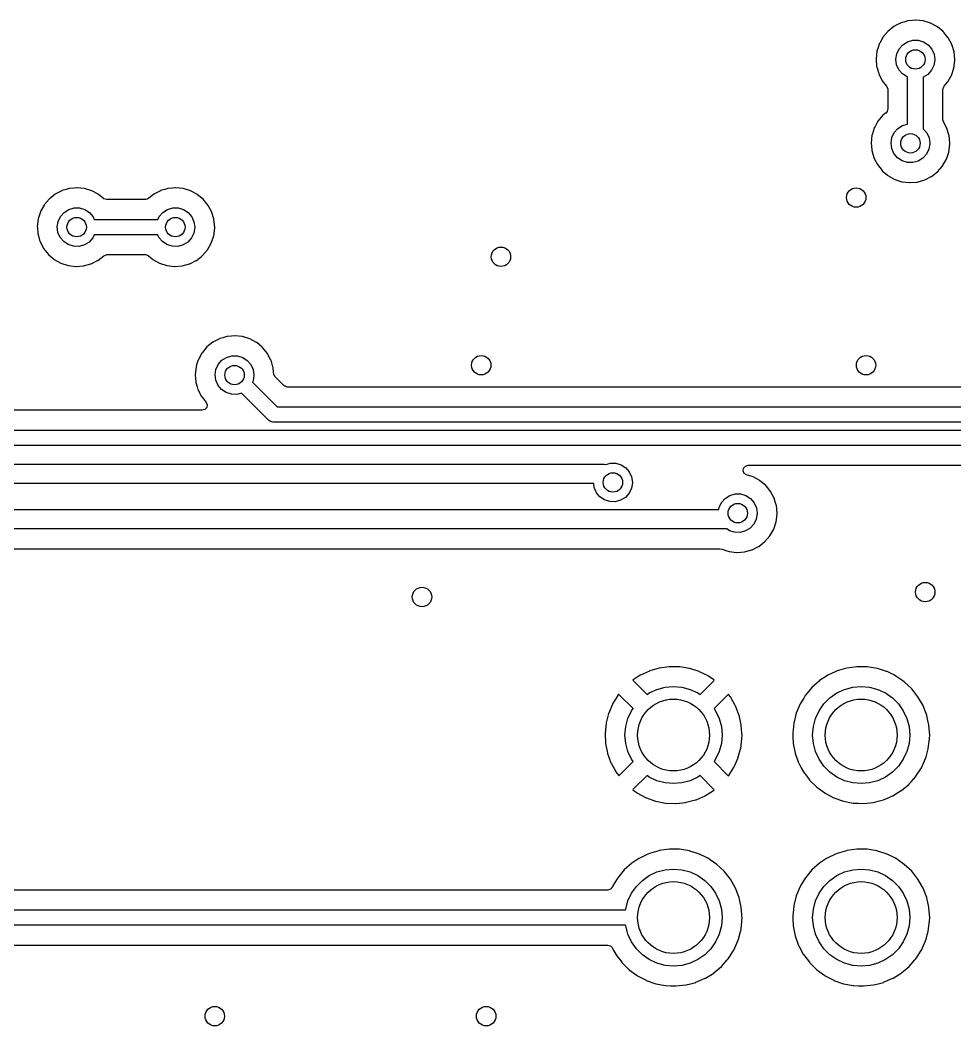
# Model space of a CAD drawing. Extents: x 41 to 172, y -238 to -26.
# Drawn here: x 112.84 to 136.91, y -112.01 to -86.11 of the extents above; entities that cross this region are included whole.
import ezdxf

# ---------------------------------------------------------------- set-up
doc = ezdxf.new("R2010")
doc.units = 0
doc.layers.add('BLACK', color=7, linetype='CONTINUOUS')

msp = doc.modelspace()

# ---------------------------------------------------------------- linework, layer by layer
at = {"layer": 'BLACK', "linetype": 'CONTINUOUS'}
for p, q in [((135.414, -86.2327), (135.335, -86.274)), ((135.505, -86.1853), (135.414, -86.2327)), ((135.51, -86.1824), (135.505, -86.1853)), ((135.505, -86.1853), (135.505, -86.1853)), ((135.589, -86.1592), (135.51, -86.1824)), ((135.694, -86.1283), (135.589, -86.1592)), ((135.7, -86.1266), (135.694, -86.1283)), ((135.694, -86.1283), (135.694, -86.1283)), ((135.706, -86.126), (135.7, -86.1266)), ((135.815, -86.1162), (135.706, -86.126)), ((135.706, -86.126), (135.706, -86.126)), ((135.897, -86.1086), (135.815, -86.1162)), ((135.903, -86.1093), (135.897, -86.1086)), ((136.088, -86.1287), (135.903, -86.1093)), ((135.903, -86.1093), (135.903, -86.1093)), ((136.094, -86.1293), (136.088, -86.1287)), ((136.088, -86.1287), (136.088, -86.1287)), ((136.283, -86.1878), (136.094, -86.1293)), ((136.457, -86.2819), (136.283, -86.1878)), ((135.181, -86.398), (135.054, -86.5495)), ((135.335, -86.274), (135.181, -86.398)), ((136.461, -86.2858), (136.457, -86.2819)), ((136.603, -86.4027), (136.461, -86.2858)), ((136.461, -86.2858), (136.461, -86.2858)), ((136.609, -86.4079), (136.603, -86.4027)), ((136.613, -86.4127), (136.609, -86.4079)), ((136.622, -86.4241), (136.613, -86.4127)), ((136.613, -86.4127), (136.613, -86.4127)), ((136.734, -86.5612), (136.622, -86.4241)), ((134.957, -86.7287), (134.929, -86.8149)), ((134.959, -86.7228), (134.957, -86.7287)), ((134.957, -86.7287), (134.957, -86.7287)), ((134.972, -86.6982), (134.959, -86.7228)), ((135.051, -86.5549), (134.972, -86.6982)), ((135.054, -86.5495), (135.051, -86.5549)), ((135.051, -86.5549), (135.051, -86.5549)), ((135.472, -86.8475), (135.566, -86.7412)), ((135.566, -86.7412), (135.686, -86.6656)), ((135.686, -86.6656), (135.822, -86.6266)), ((135.822, -86.6266), (135.964, -86.6275)), ((135.964, -86.6275), (136.1, -86.6681)), ((136.1, -86.6681), (136.219, -86.7452)), ((136.219, -86.7452), (136.311, -86.8526)), ((136.827, -86.7358), (136.734, -86.5612)), ((136.884, -86.9252), (136.827, -86.7358)), ((134.899, -86.9113), (134.877, -87.1079)), ((134.929, -86.8149), (134.899, -86.9113)), ((135.39, -87.1159), (135.412, -86.9758)), ((135.412, -86.9758), (135.472, -86.8475)), ((136.311, -86.8526), (136.37, -86.9817)), ((136.37, -86.9817), (136.39, -87.122)), ((136.903, -87.122), (136.884, -86.9252)), ((134.877, -87.1079), (134.877, -87.114)), ((134.877, -87.114), (134.893, -87.2979)), ((135.408, -87.2565), (135.39, -87.1159)), ((135.466, -87.3862), (135.408, -87.2565)), ((136.366, -87.274), (136.305, -87.4016)), ((136.39, -87.1342), (136.366, -87.274)), ((136.39, -87.122), (136.39, -87.1342)), ((136.878, -87.3465), (136.903, -87.1503)), ((136.903, -87.1503), (136.903, -87.122)), ((134.893, -87.2979), (134.893, -87.3049)), ((134.893, -87.3049), (134.903, -87.3404)), ((134.903, -87.3404), (134.937, -87.4562)), ((134.937, -87.4562), (134.948, -87.495)), ((134.948, -87.495), (135.038, -87.671)), ((135.557, -87.4947), (135.466, -87.3862)), ((135.675, -87.5733), (135.557, -87.4947)), ((136.209, -87.5067), (136.09, -87.58)), ((136.305, -87.4016), (136.209, -87.5067)), ((136.721, -87.7005), (136.813, -87.5395)), ((136.813, -87.5395), (136.816, -87.5342)), ((136.816, -87.5342), (136.878, -87.3465)), ((135.038, -87.671), (135.148, -87.8092)), ((135.69, -87.5781), (135.675, -87.5733)), ((135.69, -88.7871), (135.69, -87.5781)), ((136.09, -87.58), (136.09, -88.9031)), ((136.629, -87.8092), (136.714, -87.7108)), ((136.714, -87.7108), (136.718, -87.7061)), ((136.714, -87.7108), (136.714, -87.7108)), ((136.718, -87.7061), (136.721, -87.7005)), ((135.148, -87.8092), (135.154, -87.8174)), ((135.154, -87.8174), (135.181, -87.8832)), ((135.181, -87.8832), (135.181, -87.8957)), ((135.181, -87.8957), (135.181, -88.3941)), ((136.599, -87.8915), (136.619, -87.8234)), ((136.599, -88.6727), (136.599, -87.8915)), ((136.619, -87.8234), (136.629, -87.8092)), ((135.054, -88.557), (134.927, -88.7085)), ((135.134, -88.4923), (135.054, -88.557)), ((135.161, -88.4622), (135.134, -88.4923)), ((135.181, -88.3941), (135.161, -88.4622)), ((134.924, -88.7139), (134.851, -88.8465)), ((134.927, -88.7085), (134.924, -88.7139)), ((134.924, -88.7139), (134.924, -88.7139)), ((135.439, -88.9002), (135.559, -88.8246)), ((135.559, -88.8246), (135.69, -88.7871)), ((136.613, -88.7318), (136.599, -88.6727)), ((136.7, -88.8948), (136.613, -88.7318)), ((134.772, -89.0703), (134.75, -89.2669)), ((134.774, -89.0644), (134.772, -89.0703)), ((134.83, -88.8877), (134.774, -89.0644)), ((134.832, -88.8818), (134.83, -88.8877)), ((134.83, -88.8877), (134.83, -88.8877)), ((134.851, -88.8465), (134.832, -88.8818)), ((135.285, -89.1348), (135.345, -89.0065)), ((135.345, -89.0065), (135.439, -88.9002)), ((136.09, -88.9031), (136.092, -88.9042)), ((136.092, -88.9042), (136.184, -89.0116)), ((136.184, -89.0116), (136.243, -89.1407)), ((136.702, -88.9007), (136.7, -88.8948)), ((136.752, -89.0666), (136.702, -88.9007)), ((136.757, -89.0842), (136.752, -89.0666)), ((136.776, -89.281), (136.757, -89.0842)), ((134.75, -89.2669), (134.75, -89.273)), ((134.75, -89.273), (134.765, -89.4529)), ((135.263, -89.2749), (135.285, -89.1348)), ((135.281, -89.4155), (135.263, -89.2749)), ((136.263, -89.2932), (136.239, -89.433)), ((136.243, -89.1407), (136.263, -89.281)), ((136.263, -89.281), (136.263, -89.2932)), ((136.751, -89.5055), (136.776, -89.3093)), ((136.776, -89.3093), (136.776, -89.281)), ((134.765, -89.4529), (134.766, -89.4639)), ((134.766, -89.4639), (134.768, -89.4699)), ((134.768, -89.4699), (134.818, -89.6447)), ((135.339, -89.5452), (135.281, -89.4155)), ((135.43, -89.6537), (135.339, -89.5452)), ((136.178, -89.5606), (136.082, -89.6657)), ((136.239, -89.433), (136.178, -89.5606)), ((136.689, -89.6932), (136.751, -89.5055)), ((134.818, -89.6447), (134.821, -89.654)), ((134.821, -89.654), (134.911, -89.83)), ((134.911, -89.83), (135.034, -89.985)), ((135.548, -89.7323), (135.43, -89.6537)), ((135.683, -89.7746), (135.548, -89.7323)), ((135.825, -89.7772), (135.683, -89.7746)), ((135.962, -89.7399), (135.825, -89.7772)), ((136.082, -89.6657), (135.962, -89.7399)), ((136.58, -89.8782), (136.587, -89.8698)), ((136.587, -89.8698), (136.591, -89.8651)), ((136.587, -89.8698), (136.587, -89.8698)), ((136.591, -89.8651), (136.689, -89.6932)), ((135.034, -89.985), (135.039, -89.9889)), ((135.039, -89.9889), (135.039, -89.9889)), ((135.039, -89.9889), (135.169, -90.0995)), ((135.169, -90.0995), (135.185, -90.1131)), ((135.185, -90.1131), (135.357, -90.2096)), ((136.3, -90.1394), (136.306, -90.1366)), ((136.306, -90.1366), (136.347, -90.1048)), ((136.347, -90.1048), (136.462, -90.0149)), ((136.462, -90.0149), (136.58, -89.8782)), ((135.357, -90.2096), (135.545, -90.2707)), ((135.545, -90.2707), (135.742, -90.2942)), ((135.742, -90.2942), (135.748, -90.2937)), ((135.748, -90.2937), (135.933, -90.2795)), ((135.748, -90.2937), (135.748, -90.2937)), ((135.933, -90.2795), (135.939, -90.279)), ((135.933, -90.2795), (135.933, -90.2795)), ((135.939, -90.279), (136.129, -90.2258)), ((136.129, -90.2258), (136.135, -90.223)), ((136.135, -90.223), (136.3, -90.1394)), ((136.135, -90.223), (136.135, -90.223)), ((136.3, -90.1394), (136.3, -90.1394)), ((113.745, -90.592), (113.591, -90.716)), ((113.869, -90.5274), (113.745, -90.592)), ((113.915, -90.5033), (113.869, -90.5274)), ((113.92, -90.5004), (113.915, -90.5033)), ((113.915, -90.5033), (113.915, -90.5033)), ((114.034, -90.4671), (113.92, -90.5004)), ((114.104, -90.4463), (114.034, -90.4671)), ((114.11, -90.4446), (114.104, -90.4463)), ((114.104, -90.4463), (114.104, -90.4463)), ((114.116, -90.444), (114.11, -90.4446)), ((114.225, -90.4342), (114.116, -90.444)), ((114.116, -90.444), (114.116, -90.444)), ((114.307, -90.4266), (114.225, -90.4342)), ((114.313, -90.4273), (114.307, -90.4266)), ((114.498, -90.4467), (114.313, -90.4273)), ((114.313, -90.4273), (114.313, -90.4273)), ((114.504, -90.4473), (114.498, -90.4467)), ((114.498, -90.4467), (114.498, -90.4467)), ((114.693, -90.5058), (114.504, -90.4473)), ((114.867, -90.5999), (114.693, -90.5058)), ((114.871, -90.6038), (114.867, -90.5999)), ((114.991, -90.7026), (114.871, -90.6038)), ((114.871, -90.6038), (114.871, -90.6038)), ((116.285, -90.592), (116.146, -90.7037)), ((116.409, -90.5274), (116.285, -90.592)), ((116.455, -90.5033), (116.409, -90.5274)), ((116.46, -90.5004), (116.455, -90.5033)), ((116.455, -90.5033), (116.455, -90.5033)), ((116.574, -90.4671), (116.46, -90.5004)), ((116.644, -90.4463), (116.574, -90.4671)), ((116.65, -90.4446), (116.644, -90.4463)), ((116.644, -90.4463), (116.644, -90.4463)), ((116.656, -90.444), (116.65, -90.4446)), ((116.765, -90.4342), (116.656, -90.444)), ((116.656, -90.444), (116.656, -90.444)), ((116.847, -90.4266), (116.765, -90.4342)), ((116.853, -90.4273), (116.847, -90.4266)), ((117.038, -90.4467), (116.853, -90.4273)), ((116.853, -90.4273), (116.853, -90.4273)), ((117.044, -90.4473), (117.038, -90.4467)), ((117.038, -90.4467), (117.038, -90.4467)), ((117.233, -90.5058), (117.044, -90.4473)), ((117.407, -90.5999), (117.233, -90.5058)), ((117.411, -90.6038), (117.407, -90.5999)), ((117.553, -90.7207), (117.411, -90.6038)), ((117.411, -90.6038), (117.411, -90.6038)), ((113.461, -90.8729), (113.382, -91.0162)), ((113.464, -90.8675), (113.461, -90.8729)), ((113.461, -90.8729), (113.461, -90.8729)), ((113.591, -90.716), (113.464, -90.8675)), ((115.003, -90.7115), (114.991, -90.7026)), ((115.071, -90.7315), (115.003, -90.7115)), ((116.067, -90.7315), (115.071, -90.7315)), ((116.081, -90.7308), (116.067, -90.7315)), ((116.146, -90.7037), (116.081, -90.7308)), ((117.559, -90.7259), (117.553, -90.7207)), ((117.563, -90.7307), (117.559, -90.7259)), ((117.614, -90.7929), (117.563, -90.7307)), ((117.563, -90.7307), (117.563, -90.7307)), ((117.684, -90.8792), (117.614, -90.7929)), ((117.777, -91.0538), (117.684, -90.8792)), ((113.367, -91.0467), (113.311, -91.2234)), ((113.369, -91.0408), (113.367, -91.0467)), ((113.367, -91.0467), (113.367, -91.0467)), ((113.382, -91.0162), (113.369, -91.0408)), ((113.822, -91.2938), (113.882, -91.1655)), ((113.882, -91.1655), (113.976, -91.0592)), ((113.976, -91.0592), (114.096, -90.9836)), ((114.096, -90.9836), (114.232, -90.9446)), ((114.232, -90.9446), (114.374, -90.9455)), ((114.374, -90.9455), (114.51, -90.9861)), ((114.51, -90.9861), (114.629, -91.0632)), ((114.629, -91.0632), (114.721, -91.1706)), ((114.721, -91.1706), (114.753, -91.24)), ((116.387, -91.24), (116.422, -91.1655)), ((116.422, -91.1655), (116.516, -91.0592)), ((116.516, -91.0592), (116.636, -90.9836)), ((116.636, -90.9836), (116.772, -90.9446)), ((116.772, -90.9446), (116.914, -90.9455)), ((116.914, -90.9455), (117.05, -90.9861)), ((117.05, -90.9861), (117.169, -91.0632)), ((117.169, -91.0632), (117.261, -91.1706)), ((117.261, -91.1706), (117.32, -91.2997)), ((117.779, -91.0597), (117.777, -91.0538)), ((117.829, -91.2256), (117.779, -91.0597)), ((113.309, -91.2293), (113.287, -91.4259)), ((113.287, -91.4259), (113.288, -91.44)), ((113.311, -91.2234), (113.309, -91.2293)), ((113.8, -91.4339), (113.822, -91.2938)), ((114.753, -91.24), (116.387, -91.24)), ((117.32, -91.2997), (117.34, -91.44)), ((117.834, -91.2432), (117.829, -91.2256)), ((117.853, -91.44), (117.834, -91.2432)), ((113.288, -91.44), (113.302, -91.6118)), ((113.302, -91.6118), (113.303, -91.6229)), ((113.303, -91.6229), (113.305, -91.6289)), ((113.305, -91.6289), (113.346, -91.7732)), ((113.818, -91.5745), (113.8, -91.4339)), ((113.876, -91.7042), (113.818, -91.5745)), ((114.753, -91.64), (114.715, -91.7196)), ((116.387, -91.64), (114.753, -91.64)), ((116.416, -91.7042), (116.387, -91.64)), ((117.316, -91.592), (117.255, -91.7196)), ((117.34, -91.4522), (117.316, -91.592)), ((117.34, -91.44), (117.34, -91.4522)), ((117.766, -91.8522), (117.828, -91.6645)), ((117.828, -91.6645), (117.853, -91.4683)), ((117.853, -91.4683), (117.853, -91.44)), ((113.346, -91.7732), (113.358, -91.813)), ((113.358, -91.813), (113.361, -91.8185)), ((113.361, -91.8185), (113.417, -91.9287)), ((113.417, -91.9287), (113.448, -91.989)), ((113.967, -91.8127), (113.876, -91.7042)), ((114.085, -91.8913), (113.967, -91.8127)), ((114.22, -91.9336), (114.085, -91.8913)), ((114.362, -91.9362), (114.22, -91.9336)), ((114.499, -91.8989), (114.362, -91.9362)), ((114.619, -91.8247), (114.499, -91.8989)), ((114.715, -91.7196), (114.619, -91.8247)), ((116.507, -91.8127), (116.416, -91.7042)), ((116.625, -91.8913), (116.507, -91.8127)), ((116.76, -91.9336), (116.625, -91.8913)), ((116.902, -91.9362), (116.76, -91.9336)), ((117.039, -91.8989), (116.902, -91.9362)), ((117.159, -91.8247), (117.039, -91.8989)), ((117.255, -91.7196), (117.159, -91.8247)), ((117.668, -92.0241), (117.766, -91.8522)), ((113.448, -91.989), (113.571, -92.144)), ((113.571, -92.144), (113.576, -92.1479)), ((113.576, -92.1479), (113.576, -92.1479)), ((113.576, -92.1479), (113.707, -92.2599)), ((114.843, -92.2956), (114.997, -92.1752)), ((114.997, -92.1752), (115.063, -92.149)), ((115.063, -92.149), (115.075, -92.1485)), ((115.075, -92.1485), (116.07, -92.1485)), ((116.07, -92.1485), (116.138, -92.1685)), ((116.138, -92.1685), (116.152, -92.1785)), ((116.152, -92.1785), (116.247, -92.2599)), ((117.383, -92.2956), (117.514, -92.1932)), ((117.514, -92.1932), (117.534, -92.1777)), ((117.534, -92.1777), (117.539, -92.1739)), ((117.539, -92.1739), (117.668, -92.0241)), ((113.707, -92.2599), (113.722, -92.2721)), ((113.722, -92.2721), (113.894, -92.3686)), ((113.894, -92.3686), (114.082, -92.4297)), ((114.082, -92.4297), (114.279, -92.4532)), ((114.279, -92.4532), (114.285, -92.4527)), ((114.285, -92.4527), (114.47, -92.4385)), ((114.285, -92.4527), (114.285, -92.4527)), ((114.47, -92.4385), (114.476, -92.438)), ((114.47, -92.4385), (114.47, -92.4385)), ((114.476, -92.438), (114.666, -92.3848)), ((114.666, -92.3848), (114.672, -92.382)), ((114.672, -92.382), (114.837, -92.2984)), ((114.672, -92.382), (114.672, -92.382)), ((114.837, -92.2984), (114.843, -92.2956)), ((114.837, -92.2984), (114.837, -92.2984)), ((116.247, -92.2599), (116.262, -92.2721)), ((116.262, -92.2721), (116.434, -92.3686)), ((116.434, -92.3686), (116.622, -92.4297)), ((116.622, -92.4297), (116.819, -92.4532)), ((116.819, -92.4532), (116.825, -92.4527)), ((116.825, -92.4527), (117.01, -92.4385)), ((116.825, -92.4527), (116.825, -92.4527)), ((117.01, -92.4385), (117.016, -92.438)), ((117.01, -92.4385), (117.01, -92.4385)), ((117.016, -92.438), (117.206, -92.3848)), ((117.206, -92.3848), (117.212, -92.382)), ((117.212, -92.382), (117.377, -92.2984)), ((117.212, -92.382), (117.212, -92.382)), ((117.377, -92.2984), (117.383, -92.2956)), ((117.377, -92.2984), (117.377, -92.2984)), ((118.168, -94.2563), (118.063, -94.2872)), ((118.174, -94.2546), (118.168, -94.2563)), ((118.168, -94.2563), (118.168, -94.2563)), ((118.18, -94.254), (118.174, -94.2546)), ((118.289, -94.2442), (118.18, -94.254)), ((118.18, -94.254), (118.18, -94.254)), ((118.371, -94.2366), (118.289, -94.2442)), ((118.377, -94.2373), (118.371, -94.2366)), ((118.562, -94.2567), (118.377, -94.2373)), ((118.377, -94.2373), (118.377, -94.2373)), ((118.568, -94.2573), (118.562, -94.2567)), ((118.562, -94.2567), (118.562, -94.2567)), ((118.757, -94.3158), (118.568, -94.2573)), ((117.655, -94.526), (117.528, -94.6775)), ((117.809, -94.402), (117.655, -94.526)), ((117.888, -94.3607), (117.809, -94.402)), ((117.979, -94.3133), (117.888, -94.3607)), ((117.984, -94.3104), (117.979, -94.3133)), ((117.979, -94.3133), (117.979, -94.3133)), ((118.063, -94.2872), (117.984, -94.3104)), ((118.931, -94.4099), (118.757, -94.3158)), ((118.935, -94.4138), (118.931, -94.4099)), ((119.077, -94.5307), (118.935, -94.4138)), ((118.935, -94.4138), (118.935, -94.4138)), ((119.083, -94.5359), (119.077, -94.5307)), ((119.087, -94.5407), (119.083, -94.5359)), ((117.521, -94.6892), (117.433, -94.8508)), ((117.525, -94.6829), (117.521, -94.6892)), ((117.528, -94.6775), (117.525, -94.6829)), ((117.525, -94.6829), (117.525, -94.6829)), ((118.04, -94.8692), (118.16, -94.7936)), ((118.16, -94.7936), (118.296, -94.7546)), ((118.296, -94.7546), (118.438, -94.7555)), ((118.438, -94.7555), (118.574, -94.7961)), ((118.574, -94.7961), (118.693, -94.8732)), ((119.138, -94.6029), (119.087, -94.5407)), ((119.087, -94.5407), (119.087, -94.5407)), ((119.208, -94.6892), (119.138, -94.6029)), ((119.301, -94.8638), (119.208, -94.6892)), ((117.373, -95.0393), (117.351, -95.2359)), ((117.389, -94.9875), (117.373, -95.0393)), ((117.431, -94.8567), (117.389, -94.9875)), ((117.433, -94.8508), (117.431, -94.8567)), ((117.431, -94.8567), (117.431, -94.8567)), ((117.886, -95.1038), (117.946, -94.9755)), ((117.946, -94.9755), (118.04, -94.8692)), ((118.693, -94.8732), (118.785, -94.9806)), ((118.785, -94.9806), (118.844, -95.1097)), ((119.303, -94.8697), (119.301, -94.8638)), ((119.352, -95.034), (119.303, -94.8697)), ((119.358, -95.0532), (119.352, -95.034)), ((119.371, -95.1855), (119.358, -95.0532)), ((117.351, -95.2359), (117.351, -95.242)), ((117.351, -95.242), (117.367, -95.4259)), ((117.864, -95.2439), (117.886, -95.1038)), ((117.882, -95.3845), (117.864, -95.2439)), ((118.864, -95.2622), (118.84, -95.402)), ((118.844, -95.1097), (118.864, -95.25)), ((118.864, -95.25), (118.864, -95.2622)), ((119.374, -95.2178), (119.371, -95.1855)), ((119.376, -95.2322), (119.374, -95.2178)), ((119.411, -95.2946), (119.376, -95.2322)), ((119.637, -95.5206), (119.411, -95.2946)), ((117.367, -95.4259), (117.367, -95.4329)), ((117.367, -95.4329), (117.369, -95.4389)), ((117.369, -95.4389), (117.402, -95.5553)), ((117.402, -95.5553), (117.422, -95.623)), ((117.94, -95.5142), (117.882, -95.3845)), ((118.031, -95.6227), (117.94, -95.5142)), ((118.84, -95.402), (118.827, -95.43)), ((118.827, -95.43), (119.463, -96.066)), ((119.658, -95.5375), (119.637, -95.5206)), ((119.726, -95.5575), (119.658, -95.5375)), ((167.375, -95.5575), (119.726, -95.5575)), ((117.422, -95.623), (117.425, -95.6285)), ((117.425, -95.6285), (117.509, -95.7921)), ((117.509, -95.7921), (117.512, -95.799)), ((117.512, -95.799), (117.572, -95.8744)), ((118.149, -95.7013), (118.031, -95.6227)), ((118.284, -95.7436), (118.149, -95.7013)), ((118.426, -95.7462), (118.284, -95.7436)), ((118.545, -95.7137), (118.426, -95.7462)), ((119.239, -96.4074), (118.545, -95.7137)), ((117.572, -95.8744), (117.634, -95.9527)), ((117.648, -96.0883), (117.599, -96.1399)), ((117.634, -95.9527), (117.661, -96.0185)), ((117.661, -96.0185), (117.648, -96.0883)), ((119.463, -96.066), (167.695, -96.066)), ((117.535, -96.157), (105.245, -96.157)), ((117.599, -96.1399), (117.535, -96.157)), ((119.267, -96.4252), (119.239, -96.4074)), ((119.293, -96.4461), (119.267, -96.4252)), ((119.304, -96.4486), (119.293, -96.4461)), ((119.314, -96.4548), (119.304, -96.4486)), ((119.347, -96.4585), (119.314, -96.4548)), ((119.38, -96.466), (119.347, -96.4585)), ((167.695, -96.466), (119.38, -96.466)), ((93.6954, -96.6655), (167.476, -96.6655)), ((167.393, -97.0655), (93.5632, -97.0655)), ((82.9803, -97.54), (127.88, -97.54)), ((127.88, -97.54), (127.928, -97.5496)), ((127.928, -97.5496), (128.037, -97.5187)), ((128.037, -97.5187), (128.178, -97.5196)), ((128.178, -97.5196), (128.314, -97.5602)), ((128.314, -97.5602), (128.433, -97.6373)), ((128.433, -97.6373), (128.526, -97.7447)), ((131.457, -97.7161), (131.468, -97.646)), ((131.468, -97.646), (131.515, -97.593)), ((131.515, -97.593), (131.582, -97.574)), ((131.582, -97.574), (167.13, -97.574)), ((128.526, -97.7447), (128.584, -97.8737)), ((128.584, -97.8737), (128.604, -98.0141)), ((131.485, -97.7811), (131.457, -97.7161)), ((131.545, -97.8204), (131.485, -97.7811)), ((131.711, -97.8718), (131.545, -97.8204)), ((131.885, -97.9659), (131.711, -97.8718)), ((127.609, -98.04), (82.8768, -98.04)), ((127.623, -98.1485), (127.609, -98.04)), ((127.68, -98.2783), (127.623, -98.1485)), ((128.581, -98.1661), (128.519, -98.2937)), ((128.604, -98.0263), (128.581, -98.1661)), ((128.604, -98.0141), (128.604, -98.0263)), ((131.889, -97.9698), (131.885, -97.9659)), ((132.03, -98.0861), (131.889, -97.9698)), ((131.889, -97.9698), (131.889, -97.9698)), ((132.037, -98.0919), (132.03, -98.0861)), ((132.041, -98.0967), (132.037, -98.0919)), ((132.089, -98.155), (132.041, -98.0967)), ((132.041, -98.0967), (132.041, -98.0967)), ((132.162, -98.2452), (132.089, -98.155)), ((127.771, -98.3868), (127.68, -98.2783)), ((127.889, -98.4654), (127.771, -98.3868)), ((128.424, -98.3988), (128.303, -98.4729)), ((128.519, -98.2937), (128.424, -98.3988)), ((130.9, -98.5315), (130.994, -98.4252)), ((130.994, -98.4252), (131.114, -98.3496)), ((131.114, -98.3496), (131.25, -98.3106)), ((131.25, -98.3106), (131.392, -98.3115)), ((131.392, -98.3115), (131.528, -98.3521)), ((131.528, -98.3521), (131.647, -98.4292)), ((132.255, -98.4198), (132.162, -98.2452)), ((132.284, -98.5158), (132.255, -98.4198)), ((128.024, -98.5076), (127.889, -98.4654)), ((128.166, -98.5102), (128.024, -98.5076)), ((128.303, -98.4729), (128.166, -98.5102)), ((130.831, -98.7136), (130.84, -98.6598)), ((130.84, -98.6598), (130.9, -98.5315)), ((131.647, -98.4292), (131.739, -98.5366)), ((131.739, -98.5366), (131.798, -98.6657)), ((131.798, -98.6657), (131.818, -98.806)), ((132.306, -98.5875), (132.284, -98.5158)), ((132.312, -98.6092), (132.306, -98.5875)), ((132.331, -98.806), (132.312, -98.6092)), ((82.8111, -98.7136), (130.831, -98.7136)), ((131.818, -98.8182), (131.794, -98.958)), ((131.818, -98.806), (131.818, -98.8182)), ((132.306, -99.0305), (132.331, -98.8343)), ((132.331, -98.8343), (132.331, -98.806)), ((131.637, -99.1907), (131.517, -99.2649)), ((131.733, -99.0856), (131.637, -99.1907)), ((131.794, -98.958), (131.733, -99.0856)), ((132.244, -99.2182), (132.306, -99.0305)), ((131.037, -99.2136), (82.7076, -99.2136)), ((131.103, -99.2573), (131.037, -99.2136)), ((131.238, -99.2996), (131.103, -99.2573)), ((131.38, -99.3022), (131.238, -99.2996)), ((131.517, -99.2649), (131.38, -99.3022)), ((132.017, -99.5399), (132.146, -99.3901)), ((132.146, -99.3901), (132.244, -99.2182)), ((131.69, -99.748), (131.855, -99.6644)), ((131.855, -99.6644), (131.861, -99.6616)), ((131.855, -99.6644), (131.855, -99.6644)), ((131.861, -99.6616), (132.017, -99.5399)), ((82.7205, -99.7221), (130.859, -99.7221)), ((130.859, -99.7221), (130.908, -99.7324)), ((130.908, -99.7324), (130.912, -99.7346)), ((130.912, -99.7346), (130.918, -99.7365)), ((130.918, -99.7365), (130.918, -99.7365)), ((130.918, -99.7365), (131.013, -99.7673)), ((131.013, -99.7673), (131.1, -99.7957)), ((131.1, -99.7957), (131.297, -99.8192)), ((131.297, -99.8192), (131.303, -99.8187)), ((131.303, -99.8187), (131.488, -99.8045)), ((131.303, -99.8187), (131.303, -99.8187)), ((131.488, -99.8045), (131.494, -99.804)), ((131.488, -99.8045), (131.488, -99.8045)), ((131.494, -99.804), (131.684, -99.7508)), ((131.684, -99.7508), (131.69, -99.748)), ((131.69, -99.748), (131.69, -99.748)), ((129.294, -102.797), (129.052, -102.867)), ((129.303, -102.795), (129.294, -102.797)), ((129.553, -102.761), (129.303, -102.795)), ((129.562, -102.76), (129.553, -102.761)), ((129.814, -102.764), (129.562, -102.76)), ((129.823, -102.765), (129.814, -102.764)), ((130.072, -102.805), (129.823, -102.765)), ((130.081, -102.807), (130.072, -102.805)), ((130.321, -102.884), (130.081, -102.807)), ((134.057, -102.816), (133.877, -102.868)), ((134.124, -102.796), (134.057, -102.816)), ((134.128, -102.795), (134.124, -102.796)), ((134.124, -102.796), (134.124, -102.796)), ((134.387, -102.76), (134.128, -102.795)), ((134.392, -102.76), (134.387, -102.76)), ((134.535, -102.762), (134.392, -102.76)), ((134.392, -102.76), (134.392, -102.76)), ((134.649, -102.763), (134.535, -102.762)), ((134.907, -102.805), (134.649, -102.763)), ((134.911, -102.807), (134.907, -102.805)), ((135.148, -102.882), (134.911, -102.807)), ((128.806, -102.981), (128.627, -103.098)), ((128.815, -102.976), (128.806, -102.981)), ((129.043, -102.871), (128.815, -102.976)), ((129.052, -102.867), (129.043, -102.871)), ((130.33, -102.888), (130.321, -102.884)), ((130.556, -102.999), (130.33, -102.888)), ((130.564, -103.004), (130.556, -102.999)), ((130.7, -103.099), (130.564, -103.004)), ((133.601, -103.003), (133.425, -103.118)), ((133.64, -102.978), (133.601, -103.003)), ((133.825, -102.892), (133.64, -102.978)), ((133.873, -102.87), (133.825, -102.892)), ((133.877, -102.868), (133.873, -102.87)), ((133.873, -102.87), (133.873, -102.87)), ((135.156, -102.885), (135.148, -102.882)), ((135.16, -102.887), (135.156, -102.885)), ((135.35, -102.981), (135.16, -102.887)), ((135.16, -102.887), (135.16, -102.887)), ((135.39, -103.001), (135.35, -102.981)), ((135.568, -103.124), (135.39, -103.001)), ((128.627, -103.098), (128.618, -103.109)), ((128.618, -103.109), (128.623, -103.119)), ((128.623, -103.119), (128.982, -103.478)), ((129.04, -103.437), (129.237, -103.345)), ((129.237, -103.345), (129.448, -103.289)), ((129.448, -103.289), (129.665, -103.27)), ((129.665, -103.27), (129.882, -103.289)), ((129.882, -103.289), (130.093, -103.345)), ((130.093, -103.345), (130.29, -103.437)), ((130.348, -103.478), (130.703, -103.122)), ((130.71, -103.111), (130.7, -103.099)), ((130.703, -103.122), (130.71, -103.111)), ((133.226, -103.295), (133.059, -103.496)), ((133.421, -103.121), (133.226, -103.295)), ((133.425, -103.118), (133.421, -103.121)), ((133.425, -103.118), (133.425, -103.118)), ((133.87, -103.437), (134.067, -103.345)), ((134.067, -103.345), (134.278, -103.289)), ((134.278, -103.289), (134.495, -103.27)), ((134.495, -103.27), (134.712, -103.289)), ((134.712, -103.289), (134.923, -103.345)), ((134.923, -103.345), (135.12, -103.437)), ((135.605, -103.15), (135.568, -103.124)), ((135.795, -103.329), (135.605, -103.15)), ((135.957, -103.534), (135.795, -103.329)), ((128.227, -103.5), (128.097, -103.716)), ((128.233, -103.493), (128.227, -103.5)), ((128.243, -103.48), (128.233, -103.493)), ((128.253, -103.473), (128.243, -103.48)), ((128.266, -103.481), (128.253, -103.473)), ((128.623, -103.837), (128.266, -103.481)), ((128.982, -103.478), (129.04, -103.437)), ((130.29, -103.437), (130.348, -103.478)), ((131.063, -103.481), (130.707, -103.837)), ((131.074, -103.475), (131.063, -103.481)), ((131.086, -103.483), (131.074, -103.475)), ((131.124, -103.531), (131.086, -103.483)), ((131.129, -103.538), (131.124, -103.531)), ((131.254, -103.757), (131.129, -103.538)), ((133.015, -103.57), (132.924, -103.719)), ((133.057, -103.5), (133.015, -103.57)), ((133.059, -103.496), (133.057, -103.5)), ((133.537, -103.717), (133.692, -103.562)), ((133.692, -103.562), (133.87, -103.437)), ((135.12, -103.437), (135.298, -103.562)), ((135.298, -103.562), (135.453, -103.717)), ((136.087, -103.761), (135.957, -103.534)), ((128.092, -103.724), (127.995, -103.956)), ((128.097, -103.716), (128.092, -103.724)), ((128.582, -103.895), (128.623, -103.837)), ((130.707, -103.837), (130.748, -103.895)), ((131.258, -103.765), (131.254, -103.757)), ((131.349, -104), (131.258, -103.765)), ((132.924, -103.719), (132.823, -103.96)), ((133.412, -103.895), (133.537, -103.717)), ((135.453, -103.717), (135.578, -103.895)), ((136.088, -103.765), (136.087, -103.761)), ((136.166, -103.965), (136.088, -103.765)), ((136.088, -103.765), (136.088, -103.765)), ((127.992, -103.965), (127.93, -104.209)), ((127.995, -103.956), (127.992, -103.965)), ((128.434, -104.303), (128.49, -104.092)), ((128.49, -104.092), (128.582, -103.895)), ((130.748, -103.895), (130.84, -104.092)), ((130.84, -104.092), (130.896, -104.303)), ((131.352, -104.009), (131.349, -104)), ((131.408, -104.255), (131.352, -104.009)), ((132.823, -103.96), (132.758, -104.214)), ((133.264, -104.303), (133.32, -104.092)), ((133.32, -104.092), (133.412, -103.895)), ((135.578, -103.895), (135.67, -104.092)), ((135.67, -104.092), (135.726, -104.303)), ((136.181, -104.004), (136.166, -103.965)), ((136.196, -104.068), (136.181, -104.004)), ((136.23, -104.219), (136.196, -104.068)), ((127.928, -104.219), (127.903, -104.469)), ((127.93, -104.209), (127.928, -104.219)), ((128.415, -104.52), (128.434, -104.303)), ((130.896, -104.303), (130.915, -104.52)), ((131.409, -104.264), (131.408, -104.255)), ((131.424, -104.474), (131.409, -104.264)), ((132.758, -104.214), (132.732, -104.474)), ((133.245, -104.52), (133.264, -104.303)), ((135.726, -104.303), (135.745, -104.52)), ((136.239, -104.259), (136.23, -104.219)), ((136.258, -104.52), (136.239, -104.259)), ((127.903, -104.469), (127.903, -104.479)), ((127.903, -104.479), (127.915, -104.73)), ((128.434, -104.737), (128.415, -104.52)), ((130.915, -104.52), (130.896, -104.737)), ((131.393, -104.867), (131.425, -104.615)), ((131.428, -104.517), (131.424, -104.474)), ((131.425, -104.615), (131.426, -104.609)), ((131.426, -104.609), (131.428, -104.523)), ((131.428, -104.523), (131.428, -104.517)), ((132.732, -104.474), (132.732, -104.479)), ((132.732, -104.479), (132.736, -104.561)), ((132.732, -104.479), (132.732, -104.479)), ((132.736, -104.561), (132.745, -104.735)), ((133.264, -104.737), (133.245, -104.52)), ((135.745, -104.52), (135.726, -104.737)), ((136.24, -104.739), (136.256, -104.615)), ((136.256, -104.609), (136.258, -104.523)), ((136.256, -104.612), (136.256, -104.609)), ((136.256, -104.615), (136.256, -104.612)), ((136.256, -104.615), (136.256, -104.615)), ((136.258, -104.523), (136.258, -104.52)), ((127.915, -104.73), (127.916, -104.739)), ((127.916, -104.739), (127.965, -104.987)), ((128.49, -104.948), (128.434, -104.737)), ((130.896, -104.737), (130.84, -104.948)), ((131.323, -105.118), (131.391, -104.876)), ((131.391, -104.876), (131.393, -104.867)), ((132.745, -104.735), (132.796, -104.991)), ((133.32, -104.948), (133.264, -104.737)), ((135.726, -104.737), (135.67, -104.948)), ((136.164, -105.08), (136.222, -104.876)), ((136.222, -104.876), (136.223, -104.872)), ((136.222, -104.876), (136.222, -104.876)), ((136.223, -104.872), (136.24, -104.739)), ((127.965, -104.987), (127.968, -104.996)), ((127.968, -104.996), (128.053, -105.233)), ((128.582, -105.145), (128.49, -104.948)), ((128.623, -105.203), (128.582, -105.145)), ((130.748, -105.145), (130.707, -105.203)), ((130.84, -104.948), (130.748, -105.145)), ((131.216, -105.357), (131.32, -105.127)), ((131.32, -105.127), (131.323, -105.118)), ((132.796, -104.991), (132.884, -105.237)), ((133.412, -105.145), (133.32, -104.948)), ((133.537, -105.323), (133.412, -105.145)), ((135.578, -105.145), (135.453, -105.323)), ((135.67, -104.948), (135.578, -105.145)), ((136.045, -105.361), (136.152, -105.123)), ((136.152, -105.123), (136.164, -105.08)), ((128.053, -105.233), (128.057, -105.241)), ((128.057, -105.241), (128.176, -105.463)), ((128.268, -105.558), (128.623, -105.203)), ((130.707, -105.203), (131.065, -105.561)), ((131.086, -105.561), (131.212, -105.365)), ((131.212, -105.365), (131.216, -105.357)), ((132.884, -105.237), (132.886, -105.241)), ((132.886, -105.241), (132.951, -105.361)), ((132.951, -105.361), (133.008, -105.467)), ((133.692, -105.478), (133.537, -105.323)), ((135.453, -105.323), (135.298, -105.478)), ((135.903, -105.581), (136.045, -105.361)), ((128.176, -105.463), (128.181, -105.471)), ((128.181, -105.471), (128.244, -105.556)), ((128.244, -105.556), (128.256, -105.564)), ((128.256, -105.564), (128.268, -105.558)), ((128.982, -105.562), (128.627, -105.917)), ((129.04, -105.603), (128.982, -105.562)), ((129.237, -105.695), (129.04, -105.603)), ((130.29, -105.603), (130.093, -105.695)), ((130.348, -105.562), (130.29, -105.603)), ((130.706, -105.921), (130.348, -105.562)), ((131.065, -105.561), (131.077, -105.567)), ((131.077, -105.567), (131.086, -105.561)), ((133.008, -105.467), (133.011, -105.471)), ((133.011, -105.471), (133.011, -105.471)), ((133.011, -105.471), (133.161, -105.673)), ((133.161, -105.673), (133.161, -105.673)), ((133.161, -105.673), (133.164, -105.677)), ((133.164, -105.677), (133.167, -105.68)), ((133.87, -105.603), (133.692, -105.478)), ((134.067, -105.695), (133.87, -105.603)), ((135.12, -105.603), (134.923, -105.695)), ((135.298, -105.478), (135.12, -105.603)), ((135.781, -105.721), (135.9, -105.585)), ((135.9, -105.585), (135.903, -105.581)), ((135.9, -105.585), (135.9, -105.585)), ((128.627, -105.917), (128.621, -105.929)), ((128.621, -105.929), (128.629, -105.941)), ((129.448, -105.751), (129.237, -105.695)), ((129.665, -105.77), (129.448, -105.751)), ((129.882, -105.751), (129.665, -105.77)), ((130.093, -105.695), (129.882, -105.751)), ((130.704, -105.944), (130.713, -105.931)), ((130.713, -105.931), (130.706, -105.921)), ((133.167, -105.68), (133.167, -105.68)), ((133.167, -105.68), (133.346, -105.858)), ((133.346, -105.858), (133.35, -105.861)), ((133.35, -105.861), (133.354, -105.864)), ((133.354, -105.864), (133.354, -105.864)), ((133.354, -105.864), (133.556, -106.012)), ((134.278, -105.751), (134.067, -105.695)), ((134.495, -105.77), (134.278, -105.751)), ((134.712, -105.751), (134.495, -105.77)), ((134.923, -105.695), (134.712, -105.751)), ((135.535, -105.944), (135.727, -105.781)), ((135.727, -105.781), (135.731, -105.778)), ((135.727, -105.781), (135.727, -105.781)), ((135.731, -105.778), (135.781, -105.721)), ((128.629, -105.941), (128.727, -106.012)), ((128.727, -106.012), (128.735, -106.017)), ((128.735, -106.017), (128.958, -106.135)), ((128.958, -106.135), (128.966, -106.138)), ((128.966, -106.138), (129.204, -106.221)), ((129.991, -106.252), (130.234, -106.188)), ((130.234, -106.188), (130.243, -106.185)), ((130.243, -106.185), (130.475, -106.086)), ((130.475, -106.086), (130.483, -106.081)), ((130.483, -106.081), (130.697, -105.949)), ((130.697, -105.949), (130.704, -105.944)), ((133.556, -106.012), (133.561, -106.015)), ((133.561, -106.015), (133.565, -106.018)), ((133.565, -106.018), (133.565, -106.018)), ((133.565, -106.018), (133.788, -106.135)), ((133.788, -106.135), (133.788, -106.135)), ((133.788, -106.135), (133.792, -106.137)), ((133.792, -106.137), (134.039, -106.223)), ((134.929, -106.224), (135.065, -106.189)), ((135.065, -106.189), (135.069, -106.187)), ((135.065, -106.189), (135.065, -106.189)), ((135.069, -106.187), (135.173, -106.143)), ((135.173, -106.143), (135.3, -106.088)), ((135.3, -106.088), (135.309, -106.084)), ((135.309, -106.084), (135.456, -105.994)), ((135.456, -105.994), (135.528, -105.949)), ((135.528, -105.949), (135.532, -105.947)), ((135.528, -105.949), (135.528, -105.949)), ((135.532, -105.947), (135.535, -105.944)), ((135.535, -105.944), (135.535, -105.944)), ((129.204, -106.221), (129.213, -106.224)), ((129.213, -106.224), (129.461, -106.271)), ((129.461, -106.271), (129.47, -106.272)), ((129.47, -106.272), (129.722, -106.282)), ((129.722, -106.282), (129.731, -106.281)), ((129.731, -106.281), (129.982, -106.254)), ((129.982, -106.254), (129.991, -106.252)), ((134.039, -106.223), (134.043, -106.224)), ((134.043, -106.224), (134.291, -106.271)), ((134.291, -106.271), (134.291, -106.271)), ((134.291, -106.271), (134.295, -106.272)), ((134.295, -106.272), (134.426, -106.277)), ((134.426, -106.277), (134.552, -106.282)), ((134.552, -106.282), (134.552, -106.282)), ((134.552, -106.282), (134.557, -106.282)), ((134.557, -106.282), (134.636, -106.274)), ((134.636, -106.274), (134.812, -106.254)), ((134.812, -106.254), (134.812, -106.254)), ((134.812, -106.254), (134.816, -106.254)), ((134.816, -106.254), (134.929, -106.224)), ((129.557, -107.46), (129.298, -107.495)), ((129.562, -107.46), (129.557, -107.46)), ((129.705, -107.462), (129.562, -107.46)), ((129.562, -107.46), (129.562, -107.46)), ((129.819, -107.463), (129.705, -107.462)), ((130.077, -107.505), (129.819, -107.463)), ((134.387, -107.46), (134.128, -107.495)), ((134.392, -107.46), (134.387, -107.46)), ((134.535, -107.462), (134.392, -107.46)), ((134.392, -107.46), (134.392, -107.46)), ((134.649, -107.463), (134.535, -107.462)), ((134.907, -107.505), (134.649, -107.463)), ((128.772, -107.703), (128.595, -107.818)), ((128.81, -107.678), (128.772, -107.703)), ((129.007, -107.587), (128.81, -107.678)), ((129.043, -107.57), (129.007, -107.587)), ((129.047, -107.568), (129.043, -107.57)), ((129.043, -107.57), (129.043, -107.57)), ((129.285, -107.499), (129.047, -107.568)), ((129.294, -107.496), (129.285, -107.499)), ((129.298, -107.495), (129.294, -107.496)), ((129.294, -107.496), (129.294, -107.496)), ((130.081, -107.507), (130.077, -107.505)), ((130.279, -107.57), (130.081, -107.507)), ((130.326, -107.585), (130.279, -107.57)), ((130.33, -107.587), (130.326, -107.585)), ((130.528, -107.685), (130.33, -107.587)), ((130.33, -107.587), (130.33, -107.587)), ((130.56, -107.701), (130.528, -107.685)), ((130.564, -107.703), (130.56, -107.701)), ((130.607, -107.733), (130.564, -107.703)), ((130.564, -107.703), (130.564, -107.703)), ((130.775, -107.85), (130.607, -107.733)), ((133.602, -107.703), (133.425, -107.818)), ((133.64, -107.678), (133.602, -107.703)), ((133.837, -107.587), (133.64, -107.678)), ((133.873, -107.57), (133.837, -107.587)), ((133.877, -107.568), (133.873, -107.57)), ((133.873, -107.57), (133.873, -107.57)), ((134.115, -107.499), (133.877, -107.568)), ((134.124, -107.496), (134.115, -107.499)), ((134.128, -107.495), (134.124, -107.496)), ((134.124, -107.496), (134.124, -107.496)), ((134.911, -107.507), (134.907, -107.505)), ((135.109, -107.57), (134.911, -107.507)), ((135.156, -107.585), (135.109, -107.57)), ((135.16, -107.587), (135.156, -107.585)), ((135.358, -107.685), (135.16, -107.587)), ((135.16, -107.587), (135.16, -107.587)), ((135.39, -107.701), (135.358, -107.685)), ((135.394, -107.703), (135.39, -107.701)), ((135.437, -107.733), (135.394, -107.703)), ((135.394, -107.703), (135.394, -107.703)), ((135.605, -107.85), (135.437, -107.733)), ((128.396, -107.995), (128.229, -108.196)), ((128.591, -107.821), (128.396, -107.995)), ((128.595, -107.818), (128.591, -107.821)), ((128.595, -107.818), (128.595, -107.818)), ((129.237, -108.045), (129.448, -107.989)), ((129.448, -107.989), (129.665, -107.97)), ((129.665, -107.97), (129.882, -107.989)), ((129.882, -107.989), (130.093, -108.045)), ((130.965, -108.029), (130.775, -107.85)), ((133.226, -107.995), (133.059, -108.196)), ((133.421, -107.821), (133.226, -107.995)), ((133.425, -107.818), (133.421, -107.821)), ((133.425, -107.818), (133.425, -107.818)), ((134.067, -108.045), (134.278, -107.989)), ((134.278, -107.989), (134.495, -107.97)), ((134.495, -107.97), (134.712, -107.989)), ((134.712, -107.989), (134.923, -108.045)), ((135.795, -108.029), (135.605, -107.85)), ((128.212, -108.224), (128.157, -108.315)), ((128.229, -108.196), (128.212, -108.224)), ((128.707, -108.417), (128.862, -108.262)), ((128.862, -108.262), (129.04, -108.137)), ((129.04, -108.137), (129.237, -108.045)), ((130.093, -108.045), (130.29, -108.137)), ((130.29, -108.137), (130.468, -108.262)), ((130.468, -108.262), (130.623, -108.417)), ((131.127, -108.234), (130.965, -108.029)), ((131.257, -108.461), (131.127, -108.234)), ((133.042, -108.224), (132.945, -108.384)), ((133.059, -108.196), (133.042, -108.224)), ((133.537, -108.417), (133.692, -108.262)), ((133.692, -108.262), (133.87, -108.137)), ((133.87, -108.137), (134.067, -108.045)), ((134.923, -108.045), (135.12, -108.137)), ((135.12, -108.137), (135.298, -108.262)), ((135.298, -108.262), (135.453, -108.417)), ((135.957, -108.234), (135.795, -108.029)), ((136.087, -108.461), (135.957, -108.234)), ((127.971, -108.511), (102.371, -108.511)), ((128.043, -108.489), (127.971, -108.511)), ((128.088, -108.434), (128.043, -108.489)), ((128.092, -108.424), (128.088, -108.434)), ((128.094, -108.419), (128.092, -108.424)), ((128.092, -108.424), (128.092, -108.424)), ((128.157, -108.315), (128.094, -108.419)), ((128.582, -108.595), (128.707, -108.417)), ((130.623, -108.417), (130.748, -108.595)), ((131.258, -108.465), (131.257, -108.461)), ((131.334, -108.66), (131.258, -108.465)), ((131.258, -108.465), (131.258, -108.465)), ((132.924, -108.419), (132.823, -108.66)), ((132.945, -108.384), (132.924, -108.419)), ((133.412, -108.595), (133.537, -108.417)), ((135.453, -108.417), (135.578, -108.595)), ((136.088, -108.465), (136.087, -108.461)), ((136.164, -108.66), (136.088, -108.465)), ((136.088, -108.465), (136.088, -108.465)), ((128.49, -108.792), (128.582, -108.595)), ((130.748, -108.595), (130.84, -108.792)), ((131.351, -108.704), (131.334, -108.66)), ((131.363, -108.757), (131.351, -108.704)), ((131.398, -108.909), (131.363, -108.757)), ((132.823, -108.66), (132.758, -108.914)), ((133.32, -108.792), (133.412, -108.595)), ((135.578, -108.595), (135.67, -108.792)), ((136.181, -108.704), (136.164, -108.66)), ((136.193, -108.757), (136.181, -108.704)), ((136.228, -108.909), (136.193, -108.757)), ((102.053, -109.02), (128.432, -109.02)), ((128.432, -109.02), (128.434, -109.003)), ((128.434, -109.003), (128.49, -108.792)), ((130.84, -108.792), (130.896, -109.003)), ((130.896, -109.003), (130.915, -109.22)), ((131.409, -108.959), (131.398, -108.909)), ((131.409, -108.964), (131.409, -108.959)), ((131.423, -109.141), (131.409, -108.964)), ((131.409, -108.964), (131.409, -108.964)), ((132.749, -109.009), (132.732, -109.174)), ((132.758, -108.918), (132.749, -109.009)), ((132.758, -108.914), (132.758, -108.918)), ((132.758, -108.918), (132.758, -108.918)), ((133.245, -109.22), (133.264, -109.003)), ((133.264, -109.003), (133.32, -108.792)), ((135.67, -108.792), (135.726, -109.003)), ((135.726, -109.003), (135.745, -109.22)), ((136.239, -108.959), (136.228, -108.909)), ((136.239, -108.964), (136.239, -108.959)), ((136.253, -109.141), (136.239, -108.964)), ((136.239, -108.964), (136.239, -108.964)), ((130.915, -109.22), (130.896, -109.437)), ((131.425, -109.174), (131.423, -109.141)), ((131.428, -109.22), (131.425, -109.174)), ((131.426, -109.312), (131.428, -109.22)), ((132.732, -109.174), (132.732, -109.179)), ((132.732, -109.179), (132.732, -109.179)), ((132.732, -109.179), (132.736, -109.252)), ((132.736, -109.252), (132.745, -109.435)), ((133.264, -109.437), (133.245, -109.22)), ((135.745, -109.22), (135.726, -109.437)), ((136.258, -109.22), (136.253, -109.141)), ((136.256, -109.312), (136.258, -109.22)), ((128.432, -109.42), (102.053, -109.42)), ((128.434, -109.437), (128.432, -109.42)), ((128.49, -109.648), (128.434, -109.437)), ((130.896, -109.437), (130.84, -109.648)), ((131.393, -109.572), (131.41, -109.438)), ((131.41, -109.438), (131.426, -109.315)), ((131.426, -109.315), (131.426, -109.312)), ((131.426, -109.315), (131.426, -109.315)), ((132.745, -109.435), (132.796, -109.691)), ((133.32, -109.648), (133.264, -109.437)), ((135.726, -109.437), (135.67, -109.648)), ((136.223, -109.572), (136.24, -109.438)), ((136.24, -109.438), (136.256, -109.315)), ((136.256, -109.315), (136.256, -109.312)), ((136.256, -109.315), (136.256, -109.315)), ((128.582, -109.845), (128.49, -109.648)), ((130.84, -109.648), (130.748, -109.845)), ((131.322, -109.823), (131.336, -109.774)), ((131.336, -109.774), (131.392, -109.576)), ((131.392, -109.576), (131.393, -109.572)), ((131.392, -109.576), (131.392, -109.576)), ((132.796, -109.691), (132.884, -109.937)), ((133.412, -109.845), (133.32, -109.648)), ((135.67, -109.648), (135.578, -109.845)), ((136.152, -109.823), (136.166, -109.774)), ((136.166, -109.774), (136.196, -109.669)), ((136.196, -109.669), (136.222, -109.576)), ((136.222, -109.576), (136.223, -109.572)), ((136.222, -109.576), (136.222, -109.576)), ((102.375, -109.928), (127.974, -109.928)), ((127.974, -109.928), (128.042, -109.949)), ((128.042, -109.949), (128.085, -109.995)), ((128.085, -109.995), (128.114, -110.049)), ((128.114, -110.049), (128.175, -110.162)), ((128.707, -110.023), (128.582, -109.845)), ((128.862, -110.178), (128.707, -110.023)), ((130.623, -110.023), (130.468, -110.178)), ((130.748, -109.845), (130.623, -110.023)), ((131.105, -110.232), (131.212, -110.065)), ((131.212, -110.065), (131.215, -110.061)), ((131.215, -110.061), (131.322, -109.823)), ((132.884, -109.937), (132.89, -109.949)), ((132.89, -109.949), (133.005, -110.162)), ((133.537, -110.023), (133.412, -109.845)), ((133.692, -110.178), (133.537, -110.023)), ((135.453, -110.023), (135.298, -110.178)), ((135.578, -109.845), (135.453, -110.023)), ((135.935, -110.232), (136.042, -110.065)), ((136.042, -110.065), (136.045, -110.061)), ((136.045, -110.061), (136.152, -109.823)), ((128.175, -110.162), (128.178, -110.167)), ((128.178, -110.167), (128.181, -110.171)), ((128.181, -110.171), (128.181, -110.171)), ((128.181, -110.171), (128.331, -110.373)), ((129.04, -110.303), (128.862, -110.178)), ((129.237, -110.395), (129.04, -110.303)), ((130.29, -110.303), (130.093, -110.395)), ((130.468, -110.178), (130.29, -110.303)), ((130.901, -110.478), (131.047, -110.311)), ((131.047, -110.311), (131.07, -110.285)), ((131.07, -110.285), (131.073, -110.281)), ((131.07, -110.285), (131.07, -110.285)), ((131.073, -110.281), (131.105, -110.232)), ((133.005, -110.162), (133.008, -110.167)), ((133.008, -110.167), (133.011, -110.171)), ((133.011, -110.171), (133.011, -110.171)), ((133.011, -110.171), (133.161, -110.373)), ((133.87, -110.303), (133.692, -110.178)), ((134.067, -110.395), (133.87, -110.303)), ((135.12, -110.303), (134.923, -110.395)), ((135.298, -110.178), (135.12, -110.303)), ((135.731, -110.478), (135.877, -110.311)), ((135.877, -110.311), (135.9, -110.285)), ((135.9, -110.285), (135.903, -110.281)), ((135.9, -110.285), (135.9, -110.285)), ((135.903, -110.281), (135.935, -110.232)), ((128.331, -110.373), (128.331, -110.373)), ((128.331, -110.373), (128.334, -110.377)), ((128.334, -110.377), (128.337, -110.38)), ((128.337, -110.38), (128.337, -110.38)), ((128.337, -110.38), (128.516, -110.557)), ((128.516, -110.557), (128.52, -110.561)), ((128.52, -110.561), (128.524, -110.564)), ((128.524, -110.564), (128.524, -110.564)), ((128.524, -110.564), (128.727, -110.713)), ((129.448, -110.451), (129.237, -110.395)), ((129.665, -110.47), (129.448, -110.451)), ((129.882, -110.451), (129.665, -110.47)), ((130.093, -110.395), (129.882, -110.451)), ((130.705, -110.644), (130.897, -110.481)), ((130.897, -110.481), (130.901, -110.478)), ((130.897, -110.481), (130.897, -110.481)), ((133.161, -110.373), (133.161, -110.373)), ((133.161, -110.373), (133.164, -110.377)), ((133.164, -110.377), (133.167, -110.38)), ((133.167, -110.38), (133.167, -110.38)), ((133.167, -110.38), (133.346, -110.557)), ((133.346, -110.557), (133.35, -110.561)), ((133.35, -110.561), (133.354, -110.564)), ((133.354, -110.564), (133.354, -110.564)), ((133.354, -110.564), (133.557, -110.713)), ((134.278, -110.451), (134.067, -110.395)), ((134.495, -110.47), (134.278, -110.451)), ((134.712, -110.451), (134.495, -110.47)), ((134.923, -110.395), (134.712, -110.451)), ((135.535, -110.644), (135.727, -110.481)), ((135.727, -110.481), (135.731, -110.478)), ((135.727, -110.481), (135.727, -110.481)), ((128.727, -110.713), (128.731, -110.715)), ((128.731, -110.715), (128.735, -110.718)), ((128.735, -110.718), (128.735, -110.718)), ((128.735, -110.718), (128.958, -110.835)), ((128.958, -110.835), (128.958, -110.835)), ((128.958, -110.835), (128.962, -110.837)), ((128.962, -110.837), (129.209, -110.923)), ((130.239, -110.887), (130.479, -110.784)), ((130.479, -110.784), (130.486, -110.78)), ((130.486, -110.78), (130.698, -110.649)), ((130.698, -110.649), (130.702, -110.647)), ((130.698, -110.649), (130.698, -110.649)), ((130.702, -110.647), (130.705, -110.644)), ((130.705, -110.644), (130.705, -110.644)), ((133.557, -110.713), (133.561, -110.715)), ((133.561, -110.715), (133.565, -110.718)), ((133.565, -110.718), (133.565, -110.718)), ((133.565, -110.718), (133.788, -110.835)), ((133.788, -110.835), (133.788, -110.835)), ((133.788, -110.835), (133.792, -110.837)), ((133.792, -110.837), (134.039, -110.923)), ((135.069, -110.887), (135.309, -110.784)), ((135.309, -110.784), (135.316, -110.78)), ((135.316, -110.78), (135.528, -110.649)), ((135.528, -110.649), (135.532, -110.647)), ((135.528, -110.649), (135.528, -110.649)), ((135.532, -110.647), (135.535, -110.644)), ((135.535, -110.644), (135.535, -110.644)), ((129.209, -110.923), (129.213, -110.924)), ((129.213, -110.924), (129.461, -110.971)), ((129.461, -110.971), (129.461, -110.971)), ((129.461, -110.971), (129.465, -110.972)), ((129.465, -110.972), (129.596, -110.977)), ((129.596, -110.977), (129.722, -110.982)), ((129.722, -110.982), (129.722, -110.982)), ((129.722, -110.982), (129.727, -110.982)), ((129.727, -110.982), (129.806, -110.974)), ((129.806, -110.974), (129.982, -110.954)), ((129.982, -110.954), (129.982, -110.954)), ((129.982, -110.954), (129.986, -110.954)), ((129.986, -110.954), (130.099, -110.924)), ((130.099, -110.924), (130.235, -110.889)), ((130.235, -110.889), (130.239, -110.887)), ((130.235, -110.889), (130.235, -110.889)), ((134.039, -110.923), (134.043, -110.924)), ((134.043, -110.924), (134.291, -110.971)), ((134.291, -110.971), (134.291, -110.971)), ((134.291, -110.971), (134.295, -110.972)), ((134.295, -110.972), (134.426, -110.977)), ((134.426, -110.977), (134.552, -110.982)), ((134.552, -110.982), (134.552, -110.982)), ((134.552, -110.982), (134.557, -110.982)), ((134.557, -110.982), (134.636, -110.974)), ((134.636, -110.974), (134.812, -110.954)), ((134.812, -110.954), (134.812, -110.954)), ((134.812, -110.954), (134.816, -110.954)), ((134.816, -110.954), (134.929, -110.924)), ((134.929, -110.924), (135.065, -110.889)), ((135.065, -110.889), (135.069, -110.887)), ((135.065, -110.889), (135.065, -110.889))]:
    msp.add_line(p, q, dxfattribs=at)
at = {"layer": 'BLACK'}
for centre, radius in [((135.89, -87.122), 0.25), ((135.763, -89.281), 0.25), ((134.366, -90.678), 0.25), ((114.3, -91.44), 0.25), ((116.84, -91.44), 0.25), ((125.222, -92.202), 0.25), ((124.714, -94.996), 0.25), ((134.62, -94.996), 0.25), ((118.364, -95.25), 0.25), ((128.104, -98.0141), 0.25), ((131.318, -98.806), 0.25), ((123.19, -100.965), 0.25), ((136.144, -100.838), 0.25), ((129.665, -104.52), 0.925), ((134.495, -104.52), 0.925), ((129.665, -109.22), 0.925), ((134.495, -109.22), 0.925), ((117.856, -111.76), 0.25), ((124.841, -111.76), 0.25)]:
    msp.add_circle(centre, radius, dxfattribs=at)

doc.saveas('drawing.dxf')
